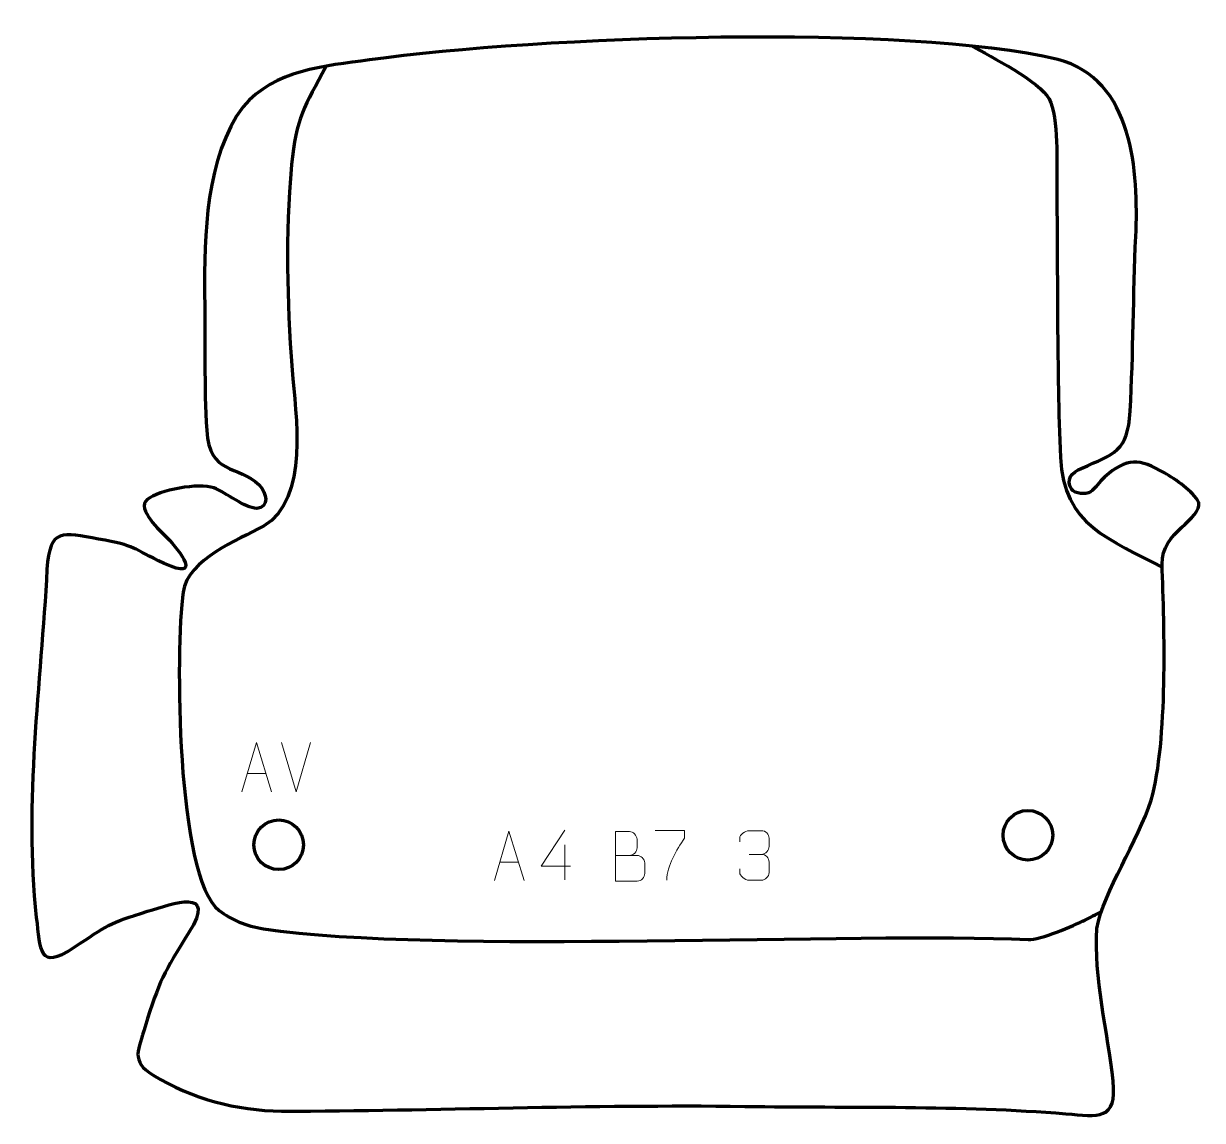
# Model space of a CAD drawing. Header units: millimetres. Extents: x -337 to 257, y -284 to 269.
import ezdxf

# ---------------------------------------------------------------- set-up
doc = ezdxf.new("R2010")
doc.units = ezdxf.units.MM
doc.header["$MEASUREMENT"] = 0
doc.layers.add('layer 2', color=7, linetype='Continuous')
doc.layers.add('layer 3', color=7, linetype='Continuous')

msp = doc.modelspace()

# ---------------------------------------------------------------- linework, layer by layer
at = {"layer": 'layer 2', "color": 142, "lineweight": 200}
for centre in [(169.3573, -140.2324), (-208.0715, -145.0607)]:
    msp.add_ellipse(centre, major_axis=(0, 12.5), ratio=1, dxfattribs=at)
at = {"layer": 'layer 2', "color": 142, "lineweight": 158}
for points, knots in [([(141.1612, 257.5037), (150.3573, 252.174), (175.5435, 239.521), (180.0001, 230.8777), (180.0001, 230.8777), (185.0571, 221.0703), (183.797, 198.1951), (183.8727, 186.7035), (183.8727, 186.7035), (184.4054, 141.319), (183.8976, 95.4232), (185.7052, 50.1663), (185.7052, 50.1663), (187.069, 16.0193), (211.153, 8.6188), (237.0146, -5.1806)], [0, 0, 0, 0, 0.2, 0.2, 0.2, 0.2, 0.4, 0.4, 0.4, 0.4, 0.6, 0.6, 0.6, 0.6, 1, 1, 1, 1]), ([(-184.1768, 247.3455), (-194.9233, 227.0881), (-199.4622, 221.2722), (-201.5584, 197.6133), (-201.5584, 197.6133), (-204.7455, 160.5934), (-203.8664, 130.9766), (-201.3329, 94.0983), (-201.3329, 94.0983), (-199.4375, 71.8033), (-192.5718, 28.8971), (-215.7623, 15.5544), (-215.7623, 15.5544), (-229.0087, 8.2382), (-253.6478, -0.8788), (-256.2446, -17.7118), (-256.2446, -17.7118), (-260.1, -46.6741), (-259.7755, -161.0119), (-238.0789, -178.1932), (-238.0789, -178.1932), (-232.1625, -182.6482), (-224.4548, -186.0949), (-215.6877, -187.4002), (-215.6877, -187.4002), (-128.3422, -200.4047), (83.7381, -188.7916), (169.5506, -192.8551), (169.5506, -192.8551), (175.4189, -193.1329), (192.6994, -185.6874), (197.964, -183.0242), (197.964, -183.0242), (200.7466, -181.6165), (203.5503, -180.2504), (206.3431, -178.8629)], [0, 0, 0, 0, 0.1, 0.1, 0.1, 0.1, 0.2, 0.2, 0.2, 0.2, 0.3, 0.3, 0.3, 0.3, 0.4, 0.4, 0.4, 0.4, 0.5, 0.5, 0.5, 0.5, 0.6, 0.6, 0.6, 0.6, 0.7, 0.7, 0.7, 0.7, 0.8, 0.8, 0.8, 0.8, 1, 1, 1, 1])]:
    msp.add_open_spline(points, degree=3, knots=knots, dxfattribs=at)
at = {"layer": 'layer 2', "color": 250, "lineweight": 9}
for points, knots in [([(-226.6712, -118.4132), (-226.6712, -118.4132), (-219.3002, -93.4597), (-219.3002, -93.4597), (-219.3002, -93.4597), (-219.3002, -93.4597), (-211.7303, -118.4132), (-211.7303, -118.4132)], [0, 0, 0, 0, 0.33333333, 0.33333333, 0.33333333, 0.33333333, 1, 1, 1, 1]), ([(-99.4207, -163.0975), (-99.4207, -163.0975), (-92.0497, -138.144), (-92.0497, -138.144), (-92.0497, -138.144), (-92.0497, -138.144), (-84.4798, -163.0975), (-84.4798, -163.0975)], [0, 0, 0, 0, 0.33333333, 0.33333333, 0.33333333, 0.33333333, 1, 1, 1, 1]), ([(-61.0061, -155.7768), (-61.0061, -155.7768), (-75.8278, -155.7768), (-75.8278, -155.7768), (-75.8278, -155.7768), (-75.8278, -155.7768), (-63.9502, -137.7063), (-63.9502, -137.7063)], [0, 0, 0, 0, 0.33333333, 0.33333333, 0.33333333, 0.33333333, 1, 1, 1, 1]), ([(-38.4617, -150.3946), (-34.8231, -150.3942), (-31.236, -150.3942), (-27.5966, -150.3946), (-27.5966, -150.3946), (-25.6212, -150.4119), (-23.6976, -152.148), (-23.6976, -154.1976), (-23.6976, -154.1976), (-23.698, -155.3262), (-23.698, -158.3756), (-23.6976, -159.5045), (-23.6976, -159.5045), (-23.68, -161.3624), (-25.2221, -163.3763), (-27.5436, -163.3594), (-27.5436, -163.3594), (-31.1834, -163.359), (-34.8228, -163.359), (-38.4617, -163.3594), (-38.4617, -163.3594), (-38.4617, -155.0411), (-38.4617, -146.7233), (-38.4617, -138.4058), (-38.4617, -138.4058), (-36.088, -138.4058), (-33.7139, -138.4058), (-31.3397, -138.4058), (-31.3397, -138.4058), (-29.6589, -138.3882), (-27.5621, -140.2987), (-27.5444, -142.2611), (-27.5444, -142.2611), (-27.5448, -144.3272), (-27.5448, -144.4732), (-27.5444, -146.5397), (-27.5444, -146.5397), (-27.5271, -148.6058), (-29.3816, -150.4119), (-31.3916, -150.3946)], [0, 0, 0, 0, 0.09090909, 0.09090909, 0.09090909, 0.09090909, 0.18181818, 0.18181818, 0.18181818, 0.18181818, 0.27272727, 0.27272727, 0.27272727, 0.27272727, 0.36363636, 0.36363636, 0.36363636, 0.36363636, 0.45454545, 0.45454545, 0.45454545, 0.45454545, 0.54545455, 0.54545455, 0.54545455, 0.54545455, 0.63636364, 0.63636364, 0.63636364, 0.63636364, 0.72727273, 0.72727273, 0.72727273, 0.72727273, 0.81818182, 0.81818182, 0.81818182, 0.81818182, 1, 1, 1, 1]), ([(-18.4372, -137.915), (-18.4372, -137.915), (-3.6211, -137.915), (-3.6211, -137.915), (-3.6211, -137.915), (-3.6214, -139.1646), (-3.6214, -140.4142), (-3.6211, -141.664), (-3.6211, -141.664), (-7.6155, -147.6611), (-12.5307, -155.4947), (-12.5307, -162.8735)], [0, 0, 0, 0, 0.25, 0.25, 0.25, 0.25, 0.5, 0.5, 0.5, 0.5, 1, 1, 1, 1]), ([(24.2108, -143.6374), (24.2108, -143.6374), (24.2108, -141.7802), (24.2108, -141.7802), (24.2108, -141.7802), (24.1965, -140.0383), (26.861, -137.9202), (28.9201, -137.9429), (28.9201, -137.9429), (30.9842, -137.9429), (33.0482, -137.9429), (35.1119, -137.9429), (35.1119, -137.9429), (37.3064, -137.9341), (38.9047, -139.7809), (38.9491, -141.693), (38.9491, -141.693), (38.9487, -143.1281), (38.9487, -144.5632), (38.9491, -145.9987), (38.9491, -145.9987), (38.9005, -147.6522), (37.2979, -149.8822), (35.0996, -149.8722), (35.0996, -149.8722), (37.3033, -149.8834), (38.9113, -151.6866), (38.9653, -153.7461), (38.9653, -153.7461), (38.9649, -155.5308), (38.9649, -157.3155), (38.9653, -159.1006), (38.9653, -159.1006), (38.9754, -161.162), (36.9205, -162.9251), (35.0996, -162.917), (35.0996, -162.917), (33.0343, -162.9167), (30.9691, -162.9167), (28.9035, -162.917), (28.9035, -162.917), (26.7349, -162.9055), (24.2039, -160.5053), (24.1853, -159.0435), (24.1853, -159.0435), (24.1853, -159.0435), (24.1853, -157.1349), (24.1853, -157.1349)], [0, 0, 0, 0, 0.07692308, 0.07692308, 0.07692308, 0.07692308, 0.15384615, 0.15384615, 0.15384615, 0.15384615, 0.23076923, 0.23076923, 0.23076923, 0.23076923, 0.30769231, 0.30769231, 0.30769231, 0.30769231, 0.38461538, 0.38461538, 0.38461538, 0.38461538, 0.46153846, 0.46153846, 0.46153846, 0.46153846, 0.53846154, 0.53846154, 0.53846154, 0.53846154, 0.61538462, 0.61538462, 0.61538462, 0.61538462, 0.69230769, 0.69230769, 0.69230769, 0.69230769, 0.76923077, 0.76923077, 0.76923077, 0.76923077, 0.84615385, 0.84615385, 0.84615385, 0.84615385, 1, 1, 1, 1])]:
    msp.add_open_spline(points, degree=3, knots=knots, dxfattribs=at)
for points in [[(-199.3117, -118.4205), (-199.3117, -118.4205), (-206.6335, -93.4669), (-206.6335, -93.4669)], [(-191.9898, -93.4669), (-191.9898, -93.4669), (-199.3116, -118.4205), (-199.3116, -118.4205)], [(-223.9486, -109.1638), (-223.9486, -109.1638), (-214.4529, -109.1638), (-214.4529, -109.1638)], [(-63.9502, -145.0157), (-63.9502, -145.0157), (-63.9502, -162.6804), (-63.9502, -162.6804)], [(-96.6981, -153.8481), (-96.6981, -153.8481), (-87.2024, -153.8481), (-87.2024, -153.8481)], [(28.9205, -149.8826), (28.9205, -149.8826), (35.1169, -149.8826), (35.1169, -149.8826)]]:
    msp.add_open_spline(points, degree=3, dxfattribs=at)
at = {"layer": 'layer 3', "color": 242, "lineweight": 158}
msp.add_open_spline([(-245.4073, 131.6849), (-245.6998, 161.7406), (-244.7655, 201.8841), (-225.9827, 226.9081), (-225.9827, 226.9081), (-209.9714, 245.6733), (-185.2764, 247.2776), (-162.3142, 250.4727), (-162.3142, 250.4727), (-75.9587, 262.4885), (107.8702, 268.7887), (184.3911, 250.7174), (184.3911, 250.7174), (222.5434, 240.8796), (225.2051, 193.7346), (223.6962, 161.5208), (223.6962, 161.5208), (222.408, 132.225), (222.4565, 102.6936), (220.8898, 73.4849), (220.8898, 73.4849), (219.4879, 52.8931), (213.2217, 52.1808), (196.2572, 44.6477), (196.2572, 44.6477), (191.8305, 42.682), (187.9771, 39.0247), (191.3997, 34.1086), (191.3997, 34.1086), (192.9661, 31.8586), (198.3905, 31.1778), (200.9022, 32.8231), (200.9022, 32.8231), (203.306, 34.3976), (205.3334, 37.9549), (208.0836, 40.3384), (208.0836, 40.3384), (219.2152, 49.9861), (225.3792, 49.8821), (238.1856, 42.3107), (238.1856, 42.3107), (243.5442, 39.1426), (252.6523, 33.175), (255.4322, 27.4919), (255.4322, 27.4919), (257.2758, 19.1948), (236.5157, 12.4628), (236.9583, -3.5896), (236.9583, -3.5896), (238.1136, -36.175), (239.9809, -92.0174), (231.4547, -122.5248), (231.4547, -122.5248), (225.0108, -143.0042), (207.3762, -168.6913), (204.1639, -187.1704), (204.1639, -187.1704), (202.3681, -211.6665), (209.6622, -239.6591), (212.301, -264.2045), (212.301, -264.2045), (214.4251, -283.9623), (204.7971, -282.1138), (188.4533, -280.5887), (188.4533, -280.5887), (135.3574, -276.2452), (80.1489, -277.6945), (26.7147, -276.8681), (26.7147, -276.8681), (-51.2339, -275.8452), (-128.7825, -279.0571), (-206.614, -279.292), (-206.614, -279.292), (-229.5681, -278.968), (-251.5943, -273.1547), (-271.2805, -261.1428), (-271.2805, -261.1428), (-283.0391, -253.968), (-278.6067, -248.2389), (-275.3508, -236.6745), (-275.3508, -236.6745), (-268.5459, -213.9076), (-265.6314, -209.1755), (-253.2817, -189.2775), (-253.2817, -189.2775), (-238.9609, -166.2035), (-261.1299, -174.6123), (-274.1077, -178.5586), (-274.1077, -178.5586), (-293.7575, -184.5941), (-294.4534, -185.7693), (-311.211, -196.8455), (-311.211, -196.8455), (-329.1771, -208.7205), (-328.1062, -197.7733), (-330.1696, -181.7364), (-330.1696, -181.7364), (-336.5821, -123.6372), (-327.8863, -64.229), (-324.7851, -6.1005), (-324.7851, -6.1005), (-323.3638, 14.9016), (-317.2145, 12.1559), (-298.7657, 8.9834), (-298.7657, 8.9834), (-279.5076, 5.607), (-282.2273, 4.4804), (-265.7188, -3.2876), (-265.7188, -3.2876), (-246.2272, -12.4594), (-257.6578, 2.9667), (-264.3315, 9.7551), (-264.3315, 9.7551), (-267.5265, 13.0051), (-280.1125, 24.2753), (-274.3027, 28.9691), (-274.3027, 28.9691), (-268.4946, 33.6617), (-248.1191, 37.546), (-240.7715, 34.8024), (-240.7715, 34.8024), (-234.3152, 32.3916), (-225.2647, 24.6034), (-219.1044, 24.4441), (-219.1044, 24.4441), (-212.9376, 25.031), (-213.7151, 32.1671), (-217.929, 36.2603), (-217.929, 36.2603), (-228.6111, 46.6366), (-242.8799, 40.9728), (-244.3333, 63.7694), (-244.3333, 63.7694), (-245.7318, 85.7067), (-244.9788, 109.4933), (-245.4073, 131.6849)], degree=3, knots=[0, 0, 0, 0, 0.02857143, 0.02857143, 0.02857143, 0.02857143, 0.05714286, 0.05714286, 0.05714286, 0.05714286, 0.08571429, 0.08571429, 0.08571429, 0.08571429, 0.11428571, 0.11428571, 0.11428571, 0.11428571, 0.14285714, 0.14285714, 0.14285714, 0.14285714, 0.17142857, 0.17142857, 0.17142857, 0.17142857, 0.2, 0.2, 0.2, 0.2, 0.22857143, 0.22857143, 0.22857143, 0.22857143, 0.25714286, 0.25714286, 0.25714286, 0.25714286, 0.28571429, 0.28571429, 0.28571429, 0.28571429, 0.31428571, 0.31428571, 0.31428571, 0.31428571, 0.34285714, 0.34285714, 0.34285714, 0.34285714, 0.37142857, 0.37142857, 0.37142857, 0.37142857, 0.4, 0.4, 0.4, 0.4, 0.42857143, 0.42857143, 0.42857143, 0.42857143, 0.45714286, 0.45714286, 0.45714286, 0.45714286, 0.48571429, 0.48571429, 0.48571429, 0.48571429, 0.51428571, 0.51428571, 0.51428571, 0.51428571, 0.54285714, 0.54285714, 0.54285714, 0.54285714, 0.57142857, 0.57142857, 0.57142857, 0.57142857, 0.6, 0.6, 0.6, 0.6, 0.62857143, 0.62857143, 0.62857143, 0.62857143, 0.65714286, 0.65714286, 0.65714286, 0.65714286, 0.68571429, 0.68571429, 0.68571429, 0.68571429, 0.71428571, 0.71428571, 0.71428571, 0.71428571, 0.74285714, 0.74285714, 0.74285714, 0.74285714, 0.77142857, 0.77142857, 0.77142857, 0.77142857, 0.8, 0.8, 0.8, 0.8, 0.82857143, 0.82857143, 0.82857143, 0.82857143, 0.85714286, 0.85714286, 0.85714286, 0.85714286, 0.88571429, 0.88571429, 0.88571429, 0.88571429, 0.91428571, 0.91428571, 0.91428571, 0.91428571, 0.94285714, 0.94285714, 0.94285714, 0.94285714, 1, 1, 1, 1], dxfattribs=at)

doc.saveas('drawing.dxf')
